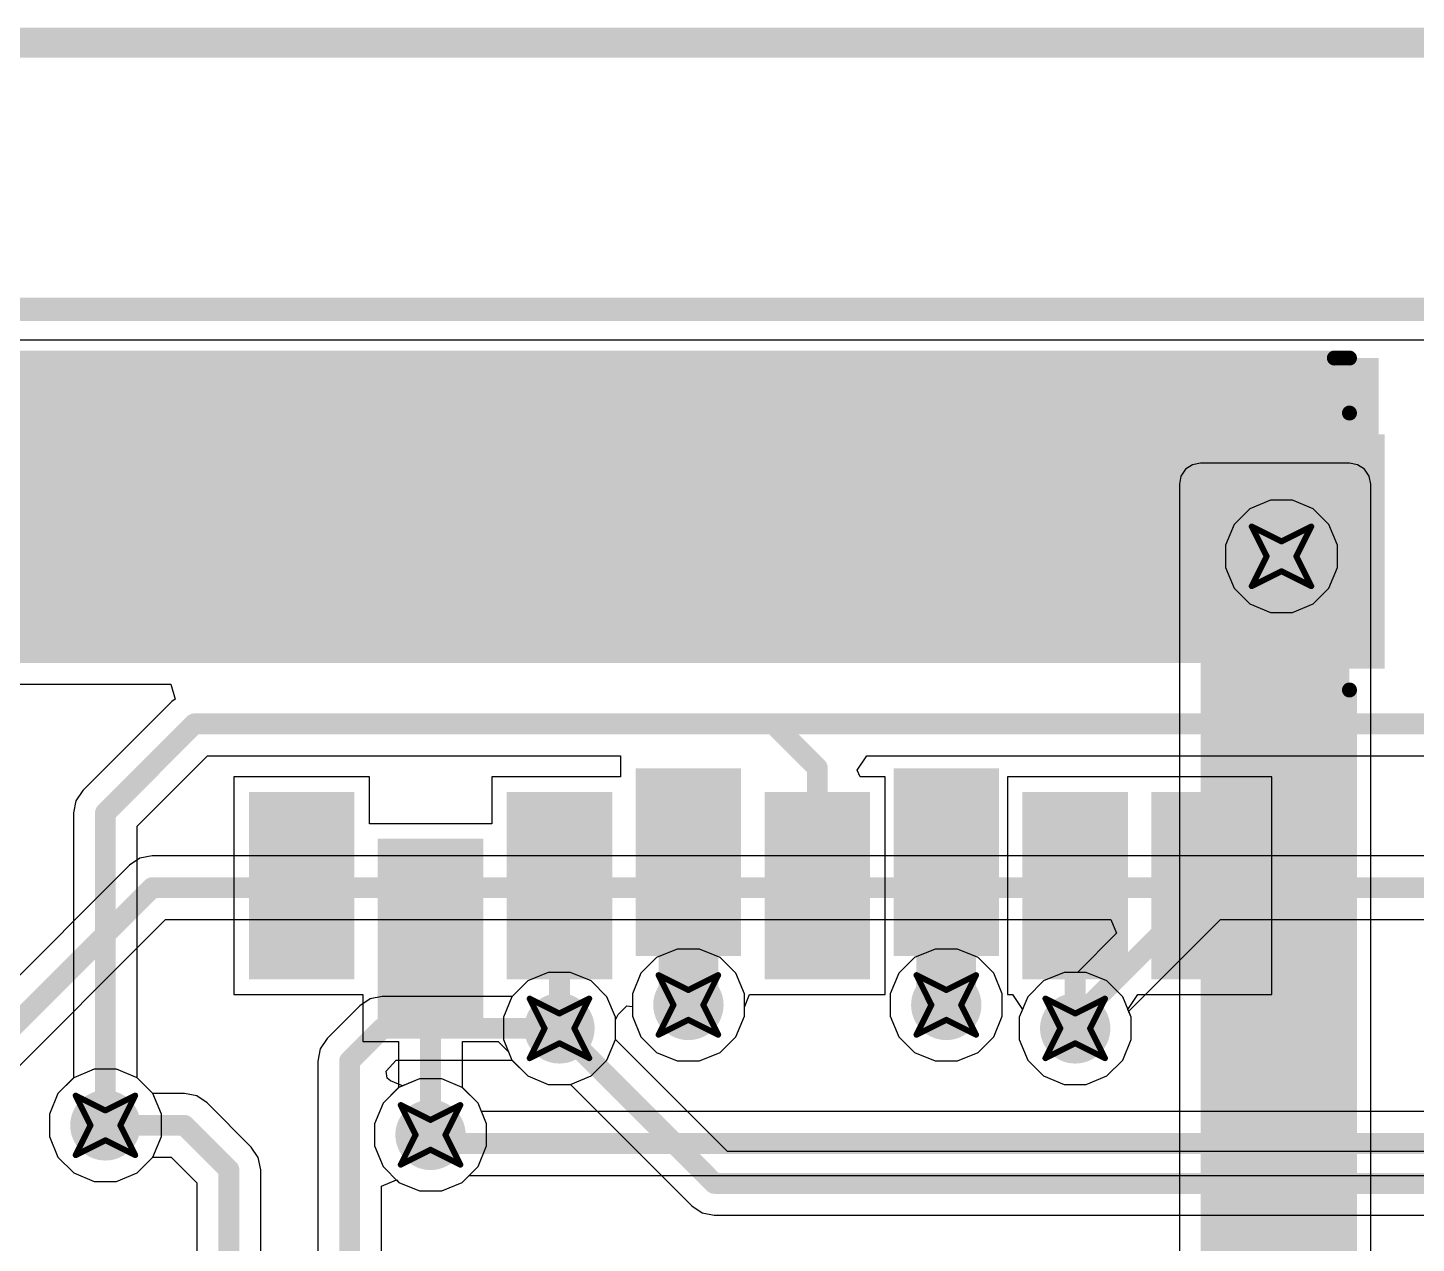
# Model space of a CAD drawing. Header units: inches. Extents: x -3 to 289, y -11 to 89.
# Drawn here: x 3.25 to 15.09, y 25.13 to 35.49 of the extents above; entities that cross this region are included whole.
import ezdxf

# ---------------------------------------------------------------- set-up
doc = ezdxf.new("R2010")
doc.units = ezdxf.units.IN
for name, color, linetype in [('Board Cutout', 216, 'Continuous'), ('Bottom Layer', 5, 'Continuous'), ('Dimension', 6, 'Continuous'), ('Drill Drawing', 1, 'Continuous'), ('Layer 1', 16, 'Continuous'), ('Layer 2', 76, 'Continuous'), ('Top Layer', 1, 'Continuous'), ('Top Overlay', 2, 'Continuous'), ('Top Paste', 8, 'Continuous'), ('Top Solder', 216, 'Continuous'), ('Via Holes', 16, 'Continuous')]:
    doc.layers.add(name, color=color, linetype=linetype)

# ---------------------------------------------------------------- blocks, each defined once
blk = doc.blocks.new('693071010811_77')
at = {"layer": 'Top Layer'}
for points in [[(0.415, -2.125), (1.215, -2.125), (1.215, -3.625), (0.415, -3.625)], [(-6.185, -2.525), (-5.385, -2.525), (-5.385, -4.025), (-6.185, -4.025)], [(-5.085, -2.525), (-4.285, -2.525), (-4.285, -4.025), (-5.085, -4.025)], [(-2.885, -2.525), (-2.085, -2.525), (-2.085, -4.025), (-2.885, -4.025)], [(-0.685, -2.525), (0.115, -2.525), (0.115, -4.025), (-0.685, -4.025)], [(1.515, -2.525), (2.315, -2.525), (2.315, -4.025), (1.515, -4.025)], [(-3.985, -2.725), (-3.185, -2.725), (-3.185, -4.225), (-3.985, -4.225)], [(-1.785, -2.725), (-0.985, -2.725), (-0.985, -4.225), (-1.785, -4.225)], [(-7.275, -5.175), (-5.875, -5.175), (-5.875, -7.075), (-7.275, -7.075)]]:
    blk.add_hatch(color=1, dxfattribs=at).paths.add_polyline_path(points)
at = {"layer": 'Top Paste'}
for points in [[(0.415, -2.125), (1.215, -2.125), (1.215, -3.625), (0.415, -3.625)], [(-6.185, -2.525), (-5.385, -2.525), (-5.385, -4.025), (-6.185, -4.025)], [(-5.085, -2.525), (-4.285, -2.525), (-4.285, -4.025), (-5.085, -4.025)], [(-2.885, -2.525), (-2.085, -2.525), (-2.085, -4.025), (-2.885, -4.025)], [(-0.685, -2.525), (0.115, -2.525), (0.115, -4.025), (-0.685, -4.025)], [(1.515, -2.525), (2.315, -2.525), (2.315, -4.025), (1.515, -4.025)], [(-3.985, -2.725), (-3.185, -2.725), (-3.185, -4.225), (-3.985, -4.225)], [(-1.785, -2.725), (-0.985, -2.725), (-0.985, -4.225), (-1.785, -4.225)], [(-7.275, -5.175), (-5.875, -5.175), (-5.875, -7.075), (-7.275, -7.075)]]:
    blk.add_hatch(color=8, dxfattribs=at).paths.add_polyline_path(points)
at = {"layer": 'Top Solder'}
for points in [[(0.365, -2.075), (1.265, -2.075), (1.265, -3.675), (0.365, -3.675)], [(-6.235, -2.475), (-5.335, -2.475), (-5.335, -4.075), (-6.235, -4.075)], [(-5.135, -2.475), (-4.235, -2.475), (-4.235, -4.075), (-5.135, -4.075)], [(-2.935, -2.475), (-2.035, -2.475), (-2.035, -4.075), (-2.935, -4.075)], [(-0.735, -2.475), (0.165, -2.475), (0.165, -4.075), (-0.735, -4.075)], [(1.465, -2.475), (2.365, -2.475), (2.365, -4.075), (1.465, -4.075)], [(-4.035, -2.675), (-3.135, -2.675), (-3.135, -4.275), (-4.035, -4.275)], [(-1.835, -2.675), (-0.935, -2.675), (-0.935, -4.275), (-1.835, -4.275)], [(-7.325, -5.125), (-5.825, -5.125), (-5.825, -7.125), (-7.325, -7.125)]]:
    blk.add_hatch(color=216, dxfattribs=at).paths.add_polyline_path(points)
at = {"layer": 'Top Overlay'}
for points in [[(-7.025, 7.175, 0.127, 0.127, 0), (-7.025, -4.944, 0.127, 0.127, 0)], [(-7.025, -7.306, 0.127, 0.127, 0), (-7.025, -7.775, 0.127, 0.127, 0)], [(-6.896, -7.775, 0.127, 0.127, 0), (-7.025, -7.775, 0.127, 0.127, 0)], [(5.644, -7.775, 0.127, 0.127, 0), (-6.896, -7.775, 0.127, 0.127, 0)]]:
    blk.add_lwpolyline(points, format="xyseb", dxfattribs=at)
for points in [[(-7.057, -4.944, 0.0635, 0.0635, 1), (-6.993, -4.944, 0.0635, 0.0635, 1)], [(-7.057, -7.306, 0.0635, 0.0635, 1), (-6.993, -7.306, 0.0635, 0.0635, 1)], [(-7.057, -7.775, 0.0635, 0.0635, 1), (-6.993, -7.775, 0.0635, 0.0635, 1)], [(-7.057, -7.775, 0.0635, 0.0635, 1), (-6.993, -7.775, 0.0635, 0.0635, 1)], [(-6.928, -7.775, 0.0635, 0.0635, 1), (-6.864, -7.775, 0.0635, 0.0635, 1)], [(-6.928, -7.775, 0.0635, 0.0635, 1), (-6.864, -7.775, 0.0635, 0.0635, 1)]]:
    blk.add_lwpolyline(points, format="xyseb", close=True, dxfattribs=at)

msp = doc.modelspace()

# ---------------------------------------------------------------- hatches: boundary and pattern name
at = {"layer": 'Bottom Layer'}
h = msp.add_hatch(color=5, dxfattribs=at)
edge = h.paths.add_edge_path()
edge.add_arc((13.942, 30.984), 0.3, 0, 360)
h = msp.add_hatch(color=5, dxfattribs=at)
edge = h.paths.add_edge_path()
edge.add_arc((8.882, 27.158), 0.3, 0, 360)
h = msp.add_hatch(color=5, dxfattribs=at)
edge = h.paths.add_edge_path()
edge.add_arc((11.082, 27.158), 0.3, 0, 360)
h = msp.add_hatch(color=5, dxfattribs=at)
edge = h.paths.add_edge_path()
edge.add_arc((7.782, 26.958), 0.3, 0, 360)
h = msp.add_hatch(color=5, dxfattribs=at)
edge = h.paths.add_edge_path()
edge.add_arc((12.182, 26.958), 0.3, 0, 360)
h = msp.add_hatch(color=5, dxfattribs=at)
edge = h.paths.add_edge_path()
edge.add_arc((3.908, 26.131), 0.3, 0, 360)
h = msp.add_hatch(color=5, dxfattribs=at)
edge = h.paths.add_edge_path()
edge.add_arc((6.682, 26.05), 0.3, 0, 360)
at = {"layer": 'Layer 1'}
h = msp.add_hatch(color=16, dxfattribs=at)
edge = h.paths.add_edge_path()
edge.add_arc((13.942, 30.984), 0.3, 0, 360)
h = msp.add_hatch(color=16, dxfattribs=at)
edge = h.paths.add_edge_path()
edge.add_arc((8.882, 27.158), 0.3, 0, 360)
h = msp.add_hatch(color=16, dxfattribs=at)
edge = h.paths.add_edge_path()
edge.add_arc((11.082, 27.158), 0.3, 0, 360)
h = msp.add_hatch(color=16, dxfattribs=at)
edge = h.paths.add_edge_path()
edge.add_arc((7.782, 26.958), 0.3, 0, 360)
h = msp.add_hatch(color=16, dxfattribs=at)
edge = h.paths.add_edge_path()
edge.add_arc((12.182, 26.958), 0.3, 0, 360)
h = msp.add_hatch(color=16, dxfattribs=at)
edge = h.paths.add_edge_path()
edge.add_arc((3.908, 26.131), 0.3, 0, 360)
h = msp.add_hatch(color=16, dxfattribs=at)
edge = h.paths.add_edge_path()
edge.add_arc((6.682, 26.05), 0.3, 0, 360)
at = {"layer": 'Layer 2'}
msp.add_hatch(color=76, dxfattribs=at).paths.add_polyline_path([(14.522, 31.598), (13.252, 31.598), (13.252, 17.474), (14.522, 17.474)])
h = msp.add_hatch(color=76, dxfattribs=at)
edge = h.paths.add_edge_path()
edge.add_arc((13.942, 30.984), 0.3, 0, 360)
h = msp.add_hatch(color=76, dxfattribs=at)
edge = h.paths.add_edge_path()
edge.add_arc((8.882, 27.158), 0.3, 0, 360)
h = msp.add_hatch(color=76, dxfattribs=at)
edge = h.paths.add_edge_path()
edge.add_arc((11.082, 27.158), 0.3, 0, 360)
h = msp.add_hatch(color=76, dxfattribs=at)
edge = h.paths.add_edge_path()
edge.add_arc((7.782, 26.958), 0.3, 0, 360)
h = msp.add_hatch(color=76, dxfattribs=at)
edge = h.paths.add_edge_path()
edge.add_arc((12.182, 26.958), 0.3, 0, 360)
h = msp.add_hatch(color=76, dxfattribs=at)
edge = h.paths.add_edge_path()
edge.add_arc((3.908, 26.131), 0.3, 0, 360)
h = msp.add_hatch(color=76, dxfattribs=at)
edge = h.paths.add_edge_path()
edge.add_arc((6.682, 26.05), 0.3, 0, 360)
at = {"layer": 'Top Layer'}
msp.add_hatch(color=1, dxfattribs=at).paths.add_polyline_path([(14.772, 32.675), (0.222, 32.675), (0.222, 30.075), (14.772, 30.075)])
h = msp.add_hatch(color=1, dxfattribs=at)
edge = h.paths.add_edge_path()
edge.add_arc((13.942, 30.984), 0.3, 0, 360)
h = msp.add_hatch(color=1, dxfattribs=at)
edge = h.paths.add_edge_path()
edge.add_arc((8.882, 27.158), 0.3, 0, 360)
h = msp.add_hatch(color=1, dxfattribs=at)
edge = h.paths.add_edge_path()
edge.add_arc((11.082, 27.158), 0.3, 0, 360)
h = msp.add_hatch(color=1, dxfattribs=at)
edge = h.paths.add_edge_path()
edge.add_arc((7.782, 26.958), 0.3, 0, 360)
h = msp.add_hatch(color=1, dxfattribs=at)
edge = h.paths.add_edge_path()
edge.add_arc((12.182, 26.958), 0.3, 0, 360)
h = msp.add_hatch(color=1, dxfattribs=at)
edge = h.paths.add_edge_path()
edge.add_arc((3.908, 26.131), 0.3, 0, 360)
h = msp.add_hatch(color=1, dxfattribs=at)
edge = h.paths.add_edge_path()
edge.add_arc((6.682, 26.05), 0.3, 0, 360)
at = {"layer": 'Via Holes'}
h = msp.add_hatch(color=7, dxfattribs=at)
edge = h.paths.add_edge_path()
edge.add_arc((13.942, 30.984), 0.15, 0, 360)
h = msp.add_hatch(color=7, dxfattribs=at)
edge = h.paths.add_edge_path()
edge.add_arc((8.882, 27.158), 0.15, 0, 360)
h = msp.add_hatch(color=7, dxfattribs=at)
edge = h.paths.add_edge_path()
edge.add_arc((11.082, 27.158), 0.15, 0, 360)
h = msp.add_hatch(color=7, dxfattribs=at)
edge = h.paths.add_edge_path()
edge.add_arc((7.782, 26.958), 0.15, 0, 360)
h = msp.add_hatch(color=7, dxfattribs=at)
edge = h.paths.add_edge_path()
edge.add_arc((12.182, 26.958), 0.15, 0, 360)
h = msp.add_hatch(color=7, dxfattribs=at)
edge = h.paths.add_edge_path()
edge.add_arc((3.908, 26.131), 0.15, 0, 360)
h = msp.add_hatch(color=7, dxfattribs=at)
edge = h.paths.add_edge_path()
edge.add_arc((6.682, 26.05), 0.15, 0, 360)

# ---------------------------------------------------------------- linework, layer by layer
at = {"layer": 'Board Cutout'}
msp.add_lwpolyline([(-0.003, 33.09, 0.2, 0.2, 0), (59.997, 33.09, 0.2, 0.2, 0)], format="xyseb", dxfattribs=at)
at = {"layer": 'Bottom Layer'}
for p, q in [((0.346, 32.831), (58.333, 32.831)), ((13.847, 31.462), (13.671, 31.389)), ((14.037, 31.462), (13.847, 31.462)), ((14.213, 31.389), (14.037, 31.462)), ((13.671, 31.389), (13.537, 31.254)), ((14.347, 31.254), (14.213, 31.389)), ((13.537, 31.254), (13.464, 31.079)), ((14.42, 31.079), (14.347, 31.254)), ((13.464, 31.079), (13.464, 30.889)), ((14.42, 30.889), (14.42, 31.079)), ((13.464, 30.889), (13.537, 30.713)), ((14.347, 30.713), (14.42, 30.889)), ((13.537, 30.713), (13.671, 30.579)), ((14.213, 30.579), (14.347, 30.713)), ((13.671, 30.579), (13.847, 30.506)), ((14.037, 30.506), (14.213, 30.579)), ((13.847, 30.506), (14.037, 30.506)), ((10.987, 27.635), (10.811, 27.563)), ((11.177, 27.635), (10.987, 27.635)), ((11.353, 27.563), (11.177, 27.635)), ((10.811, 27.563), (10.677, 27.428)), ((11.487, 27.428), (11.353, 27.563)), ((7.687, 27.435), (7.511, 27.363)), ((7.877, 27.435), (7.687, 27.435)), ((8.053, 27.363), (7.877, 27.435)), ((10.677, 27.428), (10.604, 27.253)), ((11.56, 27.253), (11.487, 27.428)), ((12.087, 27.435), (11.911, 27.363)), ((12.277, 27.435), (12.087, 27.435)), ((12.453, 27.363), (12.277, 27.435)), ((7.511, 27.363), (7.377, 27.228)), ((8.187, 27.228), (8.053, 27.363)), ((10.604, 27.253), (10.604, 27.063)), ((11.56, 27.063), (11.56, 27.253)), ((11.911, 27.363), (11.777, 27.228)), ((12.587, 27.228), (12.453, 27.363)), ((7.377, 27.228), (7.304, 27.053)), ((8.26, 27.053), (8.187, 27.228)), ((11.777, 27.228), (11.704, 27.053)), ((12.66, 27.053), (12.587, 27.228)), ((7.304, 27.053), (7.304, 26.863)), ((8.26, 26.863), (8.26, 27.053)), ((10.604, 27.063), (10.677, 26.887)), ((11.487, 26.887), (11.56, 27.063)), ((11.704, 27.053), (11.704, 26.863)), ((12.66, 26.863), (12.66, 27.053)), ((7.304, 26.863), (7.377, 26.687)), ((8.187, 26.687), (8.26, 26.863)), ((10.677, 26.887), (10.811, 26.753)), ((11.353, 26.753), (11.487, 26.887)), ((11.704, 26.863), (11.777, 26.687)), ((12.587, 26.687), (12.66, 26.863)), ((7.377, 26.687), (7.511, 26.553)), ((8.053, 26.553), (8.187, 26.687)), ((10.811, 26.753), (10.987, 26.68)), ((10.987, 26.68), (11.177, 26.68)), ((11.177, 26.68), (11.353, 26.753)), ((11.777, 26.687), (11.911, 26.553)), ((12.453, 26.553), (12.587, 26.687)), ((3.638, 26.536), (3.503, 26.402)), ((3.813, 26.609), (3.638, 26.536)), ((4.003, 26.609), (3.813, 26.609)), ((4.179, 26.536), (4.003, 26.609)), ((4.313, 26.402), (4.179, 26.536)), ((7.511, 26.553), (7.687, 26.48)), ((7.877, 26.48), (8.053, 26.553)), ((11.911, 26.553), (12.087, 26.48)), ((12.277, 26.48), (12.453, 26.553)), ((6.411, 26.455), (6.277, 26.32)), ((6.587, 26.527), (6.411, 26.455)), ((6.777, 26.527), (6.587, 26.527)), ((6.953, 26.455), (6.777, 26.527)), ((7.087, 26.32), (6.953, 26.455)), ((7.687, 26.48), (7.877, 26.48)), ((12.087, 26.48), (12.277, 26.48)), ((3.503, 26.402), (3.43, 26.226)), ((4.386, 26.226), (4.313, 26.402)), ((6.277, 26.32), (6.204, 26.145)), ((7.117, 26.248), (7.087, 26.32)), ((3.43, 26.226), (3.43, 26.036)), ((4.386, 26.036), (4.386, 26.226)), ((19.748, 26.248), (7.117, 26.248)), ((6.204, 26.145), (6.204, 25.955)), ((3.43, 26.036), (3.503, 25.86)), ((4.313, 25.86), (4.386, 26.036)), ((6.204, 25.955), (6.277, 25.779)), ((3.503, 25.86), (3.638, 25.726)), ((4.179, 25.726), (4.313, 25.86)), ((3.638, 25.726), (3.813, 25.653)), ((4.003, 25.653), (4.179, 25.726)), ((6.277, 25.779), (6.411, 25.645)), ((3.813, 25.653), (4.003, 25.653)), ((6.411, 25.645), (6.587, 25.572)), ((6.777, 25.572), (6.953, 25.645)), ((6.953, 25.645), (7.012, 25.704)), ((7.012, 25.704), (19.86, 25.704)), ((6.587, 25.572), (6.777, 25.572))]:
    msp.add_line(p, q, dxfattribs=at)
for points in [[(6.682, 26.05, 0.178, 0.178, 0), (6.755, 25.976, 0.178, 0.178, 0)], [(6.755, 25.976, 0.178, 0.178, 0), (19.86, 25.976, 0.178, 0.178, 0)]]:
    msp.add_lwpolyline(points, format="xyseb", dxfattribs=at)
for points in [[(6.638, 26.05, 0.0889, 0.0889, 1), (6.726, 26.05, 0.0889, 0.0889, 1)], [(6.711, 25.976, 0.0889, 0.0889, 1), (6.8, 25.976, 0.0889, 0.0889, 1)], [(6.711, 25.976, 0.0889, 0.0889, 1), (6.8, 25.976, 0.0889, 0.0889, 1)]]:
    msp.add_lwpolyline(points, format="xyseb", close=True, dxfattribs=at)
at = {"layer": 'Dimension'}
msp.add_lwpolyline([(-0.003, 35.365, 0.254, 0.254, 0), (24.487, 35.365, 0.254, 0.254, 0)], format="xyseb", dxfattribs=at)
at = {"layer": 'Drill Drawing'}
for points in [[(13.688, 31.238, 0.0508, 0.0508, 0), (13.942, 31.111, 0.0508, 0.0508, 0)], [(13.688, 31.238, 0.0508, 0.0508, 0), (13.815, 30.984, 0.0508, 0.0508, 0)], [(13.942, 31.111, 0.0508, 0.0508, 0), (14.196, 31.238, 0.0508, 0.0508, 0)], [(14.069, 30.984, 0.0508, 0.0508, 0), (14.196, 31.238, 0.0508, 0.0508, 0)], [(13.688, 30.73, 0.0508, 0.0508, 0), (13.815, 30.984, 0.0508, 0.0508, 0)], [(14.069, 30.984, 0.0508, 0.0508, 0), (14.196, 30.73, 0.0508, 0.0508, 0)], [(13.688, 30.73, 0.0508, 0.0508, 0), (13.942, 30.857, 0.0508, 0.0508, 0)], [(13.942, 30.857, 0.0508, 0.0508, 0), (14.196, 30.73, 0.0508, 0.0508, 0)], [(8.628, 27.412, 0.0508, 0.0508, 0), (8.882, 27.285, 0.0508, 0.0508, 0)], [(8.628, 27.412, 0.0508, 0.0508, 0), (8.755, 27.158, 0.0508, 0.0508, 0)], [(8.882, 27.285, 0.0508, 0.0508, 0), (9.136, 27.412, 0.0508, 0.0508, 0)], [(9.009, 27.158, 0.0508, 0.0508, 0), (9.136, 27.412, 0.0508, 0.0508, 0)], [(10.828, 27.412, 0.0508, 0.0508, 0), (11.082, 27.285, 0.0508, 0.0508, 0)], [(10.828, 27.412, 0.0508, 0.0508, 0), (10.955, 27.158, 0.0508, 0.0508, 0)], [(11.082, 27.285, 0.0508, 0.0508, 0), (11.336, 27.412, 0.0508, 0.0508, 0)], [(11.209, 27.158, 0.0508, 0.0508, 0), (11.336, 27.412, 0.0508, 0.0508, 0)], [(7.528, 27.212, 0.0508, 0.0508, 0), (7.782, 27.085, 0.0508, 0.0508, 0)], [(7.528, 27.212, 0.0508, 0.0508, 0), (7.655, 26.958, 0.0508, 0.0508, 0)], [(7.782, 27.085, 0.0508, 0.0508, 0), (8.036, 27.212, 0.0508, 0.0508, 0)], [(7.909, 26.958, 0.0508, 0.0508, 0), (8.036, 27.212, 0.0508, 0.0508, 0)], [(8.628, 26.904, 0.0508, 0.0508, 0), (8.755, 27.158, 0.0508, 0.0508, 0)], [(9.009, 27.158, 0.0508, 0.0508, 0), (9.136, 26.904, 0.0508, 0.0508, 0)], [(10.828, 26.904, 0.0508, 0.0508, 0), (10.955, 27.158, 0.0508, 0.0508, 0)], [(11.209, 27.158, 0.0508, 0.0508, 0), (11.336, 26.904, 0.0508, 0.0508, 0)], [(11.928, 27.212, 0.0508, 0.0508, 0), (12.182, 27.085, 0.0508, 0.0508, 0)], [(11.928, 27.212, 0.0508, 0.0508, 0), (12.055, 26.958, 0.0508, 0.0508, 0)], [(12.182, 27.085, 0.0508, 0.0508, 0), (12.436, 27.212, 0.0508, 0.0508, 0)], [(12.309, 26.958, 0.0508, 0.0508, 0), (12.436, 27.212, 0.0508, 0.0508, 0)], [(8.628, 26.904, 0.0508, 0.0508, 0), (8.882, 27.031, 0.0508, 0.0508, 0)], [(8.882, 27.031, 0.0508, 0.0508, 0), (9.136, 26.904, 0.0508, 0.0508, 0)], [(10.828, 26.904, 0.0508, 0.0508, 0), (11.082, 27.031, 0.0508, 0.0508, 0)], [(11.082, 27.031, 0.0508, 0.0508, 0), (11.336, 26.904, 0.0508, 0.0508, 0)], [(7.528, 26.704, 0.0508, 0.0508, 0), (7.655, 26.958, 0.0508, 0.0508, 0)], [(7.909, 26.958, 0.0508, 0.0508, 0), (8.036, 26.704, 0.0508, 0.0508, 0)], [(11.928, 26.704, 0.0508, 0.0508, 0), (12.055, 26.958, 0.0508, 0.0508, 0)], [(12.309, 26.958, 0.0508, 0.0508, 0), (12.436, 26.704, 0.0508, 0.0508, 0)], [(7.528, 26.704, 0.0508, 0.0508, 0), (7.782, 26.831, 0.0508, 0.0508, 0)], [(7.782, 26.831, 0.0508, 0.0508, 0), (8.036, 26.704, 0.0508, 0.0508, 0)], [(11.928, 26.704, 0.0508, 0.0508, 0), (12.182, 26.831, 0.0508, 0.0508, 0)], [(12.182, 26.831, 0.0508, 0.0508, 0), (12.436, 26.704, 0.0508, 0.0508, 0)], [(3.654, 26.385, 0.0508, 0.0508, 0), (3.908, 26.258, 0.0508, 0.0508, 0)], [(3.654, 26.385, 0.0508, 0.0508, 0), (3.781, 26.131, 0.0508, 0.0508, 0)], [(3.908, 26.258, 0.0508, 0.0508, 0), (4.162, 26.385, 0.0508, 0.0508, 0)], [(4.035, 26.131, 0.0508, 0.0508, 0), (4.162, 26.385, 0.0508, 0.0508, 0)], [(6.428, 26.304, 0.0508, 0.0508, 0), (6.682, 26.177, 0.0508, 0.0508, 0)], [(6.428, 26.304, 0.0508, 0.0508, 0), (6.555, 26.05, 0.0508, 0.0508, 0)], [(6.682, 26.177, 0.0508, 0.0508, 0), (6.936, 26.304, 0.0508, 0.0508, 0)], [(6.809, 26.05, 0.0508, 0.0508, 0), (6.936, 26.304, 0.0508, 0.0508, 0)], [(3.654, 25.877, 0.0508, 0.0508, 0), (3.781, 26.131, 0.0508, 0.0508, 0)], [(4.035, 26.131, 0.0508, 0.0508, 0), (4.162, 25.877, 0.0508, 0.0508, 0)], [(6.428, 25.796, 0.0508, 0.0508, 0), (6.555, 26.05, 0.0508, 0.0508, 0)], [(6.809, 26.05, 0.0508, 0.0508, 0), (6.936, 25.796, 0.0508, 0.0508, 0)], [(3.654, 25.877, 0.0508, 0.0508, 0), (3.908, 26.004, 0.0508, 0.0508, 0)], [(3.908, 26.004, 0.0508, 0.0508, 0), (4.162, 25.877, 0.0508, 0.0508, 0)], [(6.428, 25.796, 0.0508, 0.0508, 0), (6.682, 25.923, 0.0508, 0.0508, 0)], [(6.682, 25.923, 0.0508, 0.0508, 0), (6.936, 25.796, 0.0508, 0.0508, 0)]]:
    msp.add_lwpolyline(points, format="xyseb", dxfattribs=at)
for points in [[(13.675, 31.238, 0.0254, 0.0254, 1), (13.701, 31.238, 0.0254, 0.0254, 1)], [(13.675, 31.238, 0.0254, 0.0254, 1), (13.701, 31.238, 0.0254, 0.0254, 1)], [(14.183, 31.238, 0.0254, 0.0254, 1), (14.209, 31.238, 0.0254, 0.0254, 1)], [(14.183, 31.238, 0.0254, 0.0254, 1), (14.209, 31.238, 0.0254, 0.0254, 1)], [(13.929, 31.111, 0.0254, 0.0254, 1), (13.955, 31.111, 0.0254, 0.0254, 1)], [(13.929, 31.111, 0.0254, 0.0254, 1), (13.955, 31.111, 0.0254, 0.0254, 1)], [(13.802, 30.984, 0.0254, 0.0254, 1), (13.828, 30.984, 0.0254, 0.0254, 1)], [(13.802, 30.984, 0.0254, 0.0254, 1), (13.828, 30.984, 0.0254, 0.0254, 1)], [(14.056, 30.984, 0.0254, 0.0254, 1), (14.082, 30.984, 0.0254, 0.0254, 1)], [(14.056, 30.984, 0.0254, 0.0254, 1), (14.082, 30.984, 0.0254, 0.0254, 1)], [(13.929, 30.857, 0.0254, 0.0254, 1), (13.955, 30.857, 0.0254, 0.0254, 1)], [(13.929, 30.857, 0.0254, 0.0254, 1), (13.955, 30.857, 0.0254, 0.0254, 1)], [(13.675, 30.73, 0.0254, 0.0254, 1), (13.701, 30.73, 0.0254, 0.0254, 1)], [(13.675, 30.73, 0.0254, 0.0254, 1), (13.701, 30.73, 0.0254, 0.0254, 1)], [(14.183, 30.73, 0.0254, 0.0254, 1), (14.209, 30.73, 0.0254, 0.0254, 1)], [(14.183, 30.73, 0.0254, 0.0254, 1), (14.209, 30.73, 0.0254, 0.0254, 1)], [(8.615, 27.412, 0.0254, 0.0254, 1), (8.641, 27.412, 0.0254, 0.0254, 1)], [(8.615, 27.412, 0.0254, 0.0254, 1), (8.641, 27.412, 0.0254, 0.0254, 1)], [(9.123, 27.412, 0.0254, 0.0254, 1), (9.149, 27.412, 0.0254, 0.0254, 1)], [(9.123, 27.412, 0.0254, 0.0254, 1), (9.149, 27.412, 0.0254, 0.0254, 1)], [(10.815, 27.412, 0.0254, 0.0254, 1), (10.841, 27.412, 0.0254, 0.0254, 1)], [(10.815, 27.412, 0.0254, 0.0254, 1), (10.841, 27.412, 0.0254, 0.0254, 1)], [(11.323, 27.412, 0.0254, 0.0254, 1), (11.349, 27.412, 0.0254, 0.0254, 1)], [(11.323, 27.412, 0.0254, 0.0254, 1), (11.349, 27.412, 0.0254, 0.0254, 1)], [(8.869, 27.285, 0.0254, 0.0254, 1), (8.895, 27.285, 0.0254, 0.0254, 1)], [(8.869, 27.285, 0.0254, 0.0254, 1), (8.895, 27.285, 0.0254, 0.0254, 1)], [(11.069, 27.285, 0.0254, 0.0254, 1), (11.095, 27.285, 0.0254, 0.0254, 1)], [(11.069, 27.285, 0.0254, 0.0254, 1), (11.095, 27.285, 0.0254, 0.0254, 1)], [(7.515, 27.212, 0.0254, 0.0254, 1), (7.541, 27.212, 0.0254, 0.0254, 1)], [(7.515, 27.212, 0.0254, 0.0254, 1), (7.541, 27.212, 0.0254, 0.0254, 1)], [(8.023, 27.212, 0.0254, 0.0254, 1), (8.049, 27.212, 0.0254, 0.0254, 1)], [(8.023, 27.212, 0.0254, 0.0254, 1), (8.049, 27.212, 0.0254, 0.0254, 1)], [(8.742, 27.158, 0.0254, 0.0254, 1), (8.768, 27.158, 0.0254, 0.0254, 1)], [(8.742, 27.158, 0.0254, 0.0254, 1), (8.768, 27.158, 0.0254, 0.0254, 1)], [(8.996, 27.158, 0.0254, 0.0254, 1), (9.022, 27.158, 0.0254, 0.0254, 1)], [(8.996, 27.158, 0.0254, 0.0254, 1), (9.022, 27.158, 0.0254, 0.0254, 1)], [(10.942, 27.158, 0.0254, 0.0254, 1), (10.968, 27.158, 0.0254, 0.0254, 1)], [(10.942, 27.158, 0.0254, 0.0254, 1), (10.968, 27.158, 0.0254, 0.0254, 1)], [(11.196, 27.158, 0.0254, 0.0254, 1), (11.222, 27.158, 0.0254, 0.0254, 1)], [(11.196, 27.158, 0.0254, 0.0254, 1), (11.222, 27.158, 0.0254, 0.0254, 1)], [(11.915, 27.212, 0.0254, 0.0254, 1), (11.941, 27.212, 0.0254, 0.0254, 1)], [(11.915, 27.212, 0.0254, 0.0254, 1), (11.941, 27.212, 0.0254, 0.0254, 1)], [(12.423, 27.212, 0.0254, 0.0254, 1), (12.449, 27.212, 0.0254, 0.0254, 1)], [(12.423, 27.212, 0.0254, 0.0254, 1), (12.449, 27.212, 0.0254, 0.0254, 1)], [(7.769, 27.085, 0.0254, 0.0254, 1), (7.795, 27.085, 0.0254, 0.0254, 1)], [(7.769, 27.085, 0.0254, 0.0254, 1), (7.795, 27.085, 0.0254, 0.0254, 1)], [(8.869, 27.031, 0.0254, 0.0254, 1), (8.895, 27.031, 0.0254, 0.0254, 1)], [(8.869, 27.031, 0.0254, 0.0254, 1), (8.895, 27.031, 0.0254, 0.0254, 1)], [(11.069, 27.031, 0.0254, 0.0254, 1), (11.095, 27.031, 0.0254, 0.0254, 1)], [(11.069, 27.031, 0.0254, 0.0254, 1), (11.095, 27.031, 0.0254, 0.0254, 1)], [(12.169, 27.085, 0.0254, 0.0254, 1), (12.195, 27.085, 0.0254, 0.0254, 1)], [(12.169, 27.085, 0.0254, 0.0254, 1), (12.195, 27.085, 0.0254, 0.0254, 1)], [(7.642, 26.958, 0.0254, 0.0254, 1), (7.668, 26.958, 0.0254, 0.0254, 1)], [(7.642, 26.958, 0.0254, 0.0254, 1), (7.668, 26.958, 0.0254, 0.0254, 1)], [(7.896, 26.958, 0.0254, 0.0254, 1), (7.922, 26.958, 0.0254, 0.0254, 1)], [(7.896, 26.958, 0.0254, 0.0254, 1), (7.922, 26.958, 0.0254, 0.0254, 1)], [(8.615, 26.904, 0.0254, 0.0254, 1), (8.641, 26.904, 0.0254, 0.0254, 1)], [(8.615, 26.904, 0.0254, 0.0254, 1), (8.641, 26.904, 0.0254, 0.0254, 1)], [(9.123, 26.904, 0.0254, 0.0254, 1), (9.149, 26.904, 0.0254, 0.0254, 1)], [(9.123, 26.904, 0.0254, 0.0254, 1), (9.149, 26.904, 0.0254, 0.0254, 1)], [(10.815, 26.904, 0.0254, 0.0254, 1), (10.841, 26.904, 0.0254, 0.0254, 1)], [(10.815, 26.904, 0.0254, 0.0254, 1), (10.841, 26.904, 0.0254, 0.0254, 1)], [(11.323, 26.904, 0.0254, 0.0254, 1), (11.349, 26.904, 0.0254, 0.0254, 1)], [(11.323, 26.904, 0.0254, 0.0254, 1), (11.349, 26.904, 0.0254, 0.0254, 1)], [(12.042, 26.958, 0.0254, 0.0254, 1), (12.068, 26.958, 0.0254, 0.0254, 1)], [(12.042, 26.958, 0.0254, 0.0254, 1), (12.068, 26.958, 0.0254, 0.0254, 1)], [(12.296, 26.958, 0.0254, 0.0254, 1), (12.322, 26.958, 0.0254, 0.0254, 1)], [(12.296, 26.958, 0.0254, 0.0254, 1), (12.322, 26.958, 0.0254, 0.0254, 1)], [(7.769, 26.831, 0.0254, 0.0254, 1), (7.795, 26.831, 0.0254, 0.0254, 1)], [(7.769, 26.831, 0.0254, 0.0254, 1), (7.795, 26.831, 0.0254, 0.0254, 1)], [(12.169, 26.831, 0.0254, 0.0254, 1), (12.195, 26.831, 0.0254, 0.0254, 1)], [(12.169, 26.831, 0.0254, 0.0254, 1), (12.195, 26.831, 0.0254, 0.0254, 1)], [(7.515, 26.704, 0.0254, 0.0254, 1), (7.541, 26.704, 0.0254, 0.0254, 1)], [(7.515, 26.704, 0.0254, 0.0254, 1), (7.541, 26.704, 0.0254, 0.0254, 1)], [(8.023, 26.704, 0.0254, 0.0254, 1), (8.049, 26.704, 0.0254, 0.0254, 1)], [(8.023, 26.704, 0.0254, 0.0254, 1), (8.049, 26.704, 0.0254, 0.0254, 1)], [(11.915, 26.704, 0.0254, 0.0254, 1), (11.941, 26.704, 0.0254, 0.0254, 1)], [(11.915, 26.704, 0.0254, 0.0254, 1), (11.941, 26.704, 0.0254, 0.0254, 1)], [(12.423, 26.704, 0.0254, 0.0254, 1), (12.449, 26.704, 0.0254, 0.0254, 1)], [(12.423, 26.704, 0.0254, 0.0254, 1), (12.449, 26.704, 0.0254, 0.0254, 1)], [(3.642, 26.385, 0.0254, 0.0254, 1), (3.667, 26.385, 0.0254, 0.0254, 1)], [(3.642, 26.385, 0.0254, 0.0254, 1), (3.667, 26.385, 0.0254, 0.0254, 1)], [(4.15, 26.385, 0.0254, 0.0254, 1), (4.175, 26.385, 0.0254, 0.0254, 1)], [(4.15, 26.385, 0.0254, 0.0254, 1), (4.175, 26.385, 0.0254, 0.0254, 1)], [(6.415, 26.304, 0.0254, 0.0254, 1), (6.441, 26.304, 0.0254, 0.0254, 1)], [(6.415, 26.304, 0.0254, 0.0254, 1), (6.441, 26.304, 0.0254, 0.0254, 1)], [(6.923, 26.304, 0.0254, 0.0254, 1), (6.949, 26.304, 0.0254, 0.0254, 1)], [(6.923, 26.304, 0.0254, 0.0254, 1), (6.949, 26.304, 0.0254, 0.0254, 1)], [(3.896, 26.258, 0.0254, 0.0254, 1), (3.921, 26.258, 0.0254, 0.0254, 1)], [(3.896, 26.258, 0.0254, 0.0254, 1), (3.921, 26.258, 0.0254, 0.0254, 1)], [(6.669, 26.177, 0.0254, 0.0254, 1), (6.695, 26.177, 0.0254, 0.0254, 1)], [(6.669, 26.177, 0.0254, 0.0254, 1), (6.695, 26.177, 0.0254, 0.0254, 1)], [(3.769, 26.131, 0.0254, 0.0254, 1), (3.794, 26.131, 0.0254, 0.0254, 1)], [(3.769, 26.131, 0.0254, 0.0254, 1), (3.794, 26.131, 0.0254, 0.0254, 1)], [(4.023, 26.131, 0.0254, 0.0254, 1), (4.048, 26.131, 0.0254, 0.0254, 1)], [(4.023, 26.131, 0.0254, 0.0254, 1), (4.048, 26.131, 0.0254, 0.0254, 1)], [(6.542, 26.05, 0.0254, 0.0254, 1), (6.568, 26.05, 0.0254, 0.0254, 1)], [(6.542, 26.05, 0.0254, 0.0254, 1), (6.568, 26.05, 0.0254, 0.0254, 1)], [(6.796, 26.05, 0.0254, 0.0254, 1), (6.822, 26.05, 0.0254, 0.0254, 1)], [(6.796, 26.05, 0.0254, 0.0254, 1), (6.822, 26.05, 0.0254, 0.0254, 1)], [(3.896, 26.004, 0.0254, 0.0254, 1), (3.921, 26.004, 0.0254, 0.0254, 1)], [(3.896, 26.004, 0.0254, 0.0254, 1), (3.921, 26.004, 0.0254, 0.0254, 1)], [(6.669, 25.923, 0.0254, 0.0254, 1), (6.695, 25.923, 0.0254, 0.0254, 1)], [(6.669, 25.923, 0.0254, 0.0254, 1), (6.695, 25.923, 0.0254, 0.0254, 1)], [(3.642, 25.877, 0.0254, 0.0254, 1), (3.667, 25.877, 0.0254, 0.0254, 1)], [(3.642, 25.877, 0.0254, 0.0254, 1), (3.667, 25.877, 0.0254, 0.0254, 1)], [(4.15, 25.877, 0.0254, 0.0254, 1), (4.175, 25.877, 0.0254, 0.0254, 1)], [(4.15, 25.877, 0.0254, 0.0254, 1), (4.175, 25.877, 0.0254, 0.0254, 1)], [(6.415, 25.796, 0.0254, 0.0254, 1), (6.441, 25.796, 0.0254, 0.0254, 1)], [(6.415, 25.796, 0.0254, 0.0254, 1), (6.441, 25.796, 0.0254, 0.0254, 1)], [(6.923, 25.796, 0.0254, 0.0254, 1), (6.949, 25.796, 0.0254, 0.0254, 1)], [(6.923, 25.796, 0.0254, 0.0254, 1), (6.949, 25.796, 0.0254, 0.0254, 1)]]:
    msp.add_lwpolyline(points, format="xyseb", close=True, dxfattribs=at)
at = {"layer": 'Layer 1'}
for p, q in [((0.346, 32.831), (59.997, 32.831)), ((13.847, 31.462), (13.671, 31.389)), ((14.037, 31.462), (13.847, 31.462)), ((14.213, 31.389), (14.037, 31.462)), ((13.671, 31.389), (13.537, 31.254)), ((14.347, 31.254), (14.213, 31.389)), ((13.537, 31.254), (13.464, 31.079)), ((14.42, 31.079), (14.347, 31.254)), ((13.464, 31.079), (13.464, 30.889)), ((14.42, 30.889), (14.42, 31.079)), ((13.464, 30.889), (13.537, 30.713)), ((14.347, 30.713), (14.42, 30.889)), ((13.537, 30.713), (13.671, 30.579)), ((14.213, 30.579), (14.347, 30.713)), ((13.671, 30.579), (13.847, 30.506)), ((14.037, 30.506), (14.213, 30.579)), ((13.847, 30.506), (14.037, 30.506)), ((4.115, 28.35), (1.704, 25.939)), ((4.203, 28.409), (4.115, 28.35)), ((4.115, 28.35), (4.115, 28.35)), ((4.307, 28.43), (4.203, 28.409)), ((4.307, 28.43), (4.307, 28.43)), ((26.222, 28.43), (4.307, 28.43)), ((2.168, 25.634), (4.42, 27.886)), ((4.42, 27.886), (12.486, 27.886)), ((12.486, 27.886), (12.534, 27.769)), ((12.639, 27.104), (13.421, 27.886)), ((13.421, 27.886), (26.109, 27.886)), ((12.534, 27.769), (12.201, 27.435)), ((8.787, 27.635), (8.611, 27.563)), ((8.977, 27.635), (8.787, 27.635)), ((9.153, 27.563), (8.977, 27.635)), ((8.611, 27.563), (8.477, 27.428)), ((9.287, 27.428), (9.153, 27.563)), ((7.687, 27.435), (7.511, 27.363)), ((7.877, 27.435), (7.687, 27.435)), ((8.053, 27.363), (7.877, 27.435)), ((8.477, 27.428), (8.404, 27.253)), ((9.36, 27.253), (9.287, 27.428)), ((12.087, 27.435), (11.911, 27.363)), ((12.201, 27.435), (12.087, 27.435)), ((7.511, 27.363), (7.378, 27.23)), ((8.187, 27.228), (8.053, 27.363)), ((8.404, 27.253), (8.404, 27.063)), ((9.36, 27.063), (9.36, 27.253)), ((11.911, 27.363), (11.777, 27.228)), ((6.078, 27.15), (5.799, 26.871)), ((6.166, 27.209), (6.078, 27.15)), ((6.27, 27.23), (6.166, 27.209)), ((7.378, 27.23), (6.27, 27.23)), ((8.26, 27.053), (8.187, 27.228)), ((11.777, 27.228), (11.704, 27.053)), ((8.26, 26.863), (8.26, 27.053)), ((8.404, 27.063), (8.477, 26.887)), ((9.287, 26.887), (9.36, 27.063)), ((11.704, 27.053), (11.704, 26.863)), ((12.66, 27.053), (12.639, 27.104)), ((12.66, 26.863), (12.66, 27.053)), ((5.741, 26.783), (5.72, 26.679)), ((5.799, 26.871), (5.741, 26.783)), ((8.187, 26.687), (8.26, 26.863)), ((8.477, 26.887), (8.611, 26.753)), ((9.153, 26.753), (9.287, 26.887)), ((11.704, 26.863), (11.777, 26.687)), ((12.587, 26.687), (12.66, 26.863)), ((5.72, 26.679), (5.72, 7.323)), ((6.303, 26.592), (6.389, 26.686)), ((6.389, 26.686), (7.378, 26.686)), ((7.378, 26.686), (7.511, 26.553)), ((8.053, 26.553), (8.187, 26.687)), ((8.611, 26.753), (8.787, 26.68)), ((8.787, 26.68), (8.977, 26.68)), ((8.977, 26.68), (9.153, 26.753)), ((11.777, 26.687), (11.911, 26.553)), ((12.453, 26.553), (12.587, 26.687)), ((3.638, 26.536), (3.503, 26.402)), ((3.813, 26.609), (3.638, 26.536)), ((4.003, 26.609), (3.813, 26.609)), ((4.179, 26.536), (4.003, 26.609)), ((4.312, 26.403), (4.179, 26.536)), ((6.311, 26.534), (6.303, 26.592)), ((7.511, 26.553), (7.687, 26.48)), ((7.877, 26.48), (8.053, 26.553)), ((11.911, 26.553), (12.087, 26.48)), ((12.277, 26.48), (12.453, 26.553)), ((6.341, 26.51), (6.311, 26.534)), ((6.443, 26.468), (6.341, 26.51)), ((6.587, 26.527), (6.443, 26.468)), ((6.777, 26.527), (6.587, 26.527)), ((6.953, 26.455), (6.777, 26.527)), ((7.087, 26.32), (6.953, 26.455)), ((7.687, 26.48), (7.877, 26.48)), ((12.087, 26.48), (12.277, 26.48)), ((3.503, 26.402), (3.43, 26.226)), ((4.583, 26.403), (4.312, 26.403)), ((4.687, 26.382), (4.583, 26.403)), ((4.775, 26.323), (4.687, 26.382)), ((5.153, 25.945), (4.775, 26.323)), ((7.16, 26.145), (7.087, 26.32)), ((3.43, 26.226), (3.43, 26.036)), ((7.16, 25.955), (7.16, 26.145)), ((3.43, 26.036), (3.503, 25.86)), ((5.212, 25.857), (5.153, 25.945)), ((7.087, 25.779), (7.16, 25.955)), ((3.503, 25.86), (3.638, 25.726)), ((4.179, 25.726), (4.312, 25.859)), ((4.312, 25.859), (4.47, 25.859)), ((4.47, 25.859), (4.689, 25.64)), ((5.233, 25.753), (5.212, 25.857)), ((3.638, 25.726), (3.813, 25.653)), ((4.003, 25.653), (4.179, 25.726)), ((5.233, 12.363), (5.233, 25.753)), ((6.953, 25.645), (7.087, 25.779)), ((3.813, 25.653), (4.003, 25.653)), ((4.689, 25.64), (4.689, 16.738)), ((6.264, 25.613), (6.391, 25.665)), ((6.264, 15.525), (6.264, 25.613)), ((6.391, 25.665), (6.411, 25.645)), ((6.411, 25.645), (6.587, 25.572)), ((6.777, 25.572), (6.953, 25.645)), ((6.587, 25.572), (6.777, 25.572))]:
    msp.add_line(p, q, dxfattribs=at)
for points in [[(1.896, 25.747, 0.178, 0.178, 0), (4.307, 28.158, 0.178, 0.178, 0)], [(4.307, 28.158, 0.178, 0.178, 0), (13.308, 28.158, 0.178, 0.178, 0)], [(12.182, 27.032, 0.178, 0.178, 0), (13.308, 28.158, 0.178, 0.178, 0)], [(13.308, 28.158, 0.178, 0.178, 0), (26.222, 28.158, 0.178, 0.178, 0)], [(5.992, 26.679, 0.178, 0.178, 0), (6.27, 26.958, 0.178, 0.178, 0)], [(6.27, 26.958, 0.178, 0.178, 0), (7.782, 26.958, 0.178, 0.178, 0)], [(12.182, 26.958, 0.178, 0.178, 0), (12.182, 27.032, 0.178, 0.178, 0)], [(5.992, 7.323, 0.178, 0.178, 0), (5.992, 26.679, 0.178, 0.178, 0)], [(3.908, 26.131, 0.178, 0.178, 0), (4.583, 26.131, 0.178, 0.178, 0)], [(4.583, 26.131, 0.178, 0.178, 0), (4.961, 25.753, 0.178, 0.178, 0)], [(4.961, 12.363, 0.178, 0.178, 0), (4.961, 25.753, 0.178, 0.178, 0)]]:
    msp.add_lwpolyline(points, format="xyseb", dxfattribs=at)
for points in [[(4.263, 28.158, 0.0889, 0.0889, 1), (4.352, 28.158, 0.0889, 0.0889, 1)], [(4.263, 28.158, 0.0889, 0.0889, 1), (4.352, 28.158, 0.0889, 0.0889, 1)], [(13.264, 28.158, 0.0889, 0.0889, 1), (13.353, 28.158, 0.0889, 0.0889, 1)], [(13.264, 28.158, 0.0889, 0.0889, 1), (13.353, 28.158, 0.0889, 0.0889, 1)], [(13.264, 28.158, 0.0889, 0.0889, 1), (13.353, 28.158, 0.0889, 0.0889, 1)], [(6.226, 26.958, 0.0889, 0.0889, 1), (6.315, 26.958, 0.0889, 0.0889, 1)], [(6.226, 26.958, 0.0889, 0.0889, 1), (6.315, 26.958, 0.0889, 0.0889, 1)], [(7.738, 26.958, 0.0889, 0.0889, 1), (7.826, 26.958, 0.0889, 0.0889, 1)], [(12.138, 27.032, 0.0889, 0.0889, 1), (12.226, 27.032, 0.0889, 0.0889, 1)], [(12.138, 27.032, 0.0889, 0.0889, 1), (12.226, 27.032, 0.0889, 0.0889, 1)], [(12.138, 26.958, 0.0889, 0.0889, 1), (12.226, 26.958, 0.0889, 0.0889, 1)], [(5.947, 26.679, 0.0889, 0.0889, 1), (6.036, 26.679, 0.0889, 0.0889, 1)], [(5.947, 26.679, 0.0889, 0.0889, 1), (6.036, 26.679, 0.0889, 0.0889, 1)], [(3.864, 26.131, 0.0889, 0.0889, 1), (3.953, 26.131, 0.0889, 0.0889, 1)], [(4.538, 26.131, 0.0889, 0.0889, 1), (4.627, 26.131, 0.0889, 0.0889, 1)], [(4.538, 26.131, 0.0889, 0.0889, 1), (4.627, 26.131, 0.0889, 0.0889, 1)], [(4.917, 25.753, 0.0889, 0.0889, 1), (5.006, 25.753, 0.0889, 0.0889, 1)], [(4.917, 25.753, 0.0889, 0.0889, 1), (5.006, 25.753, 0.0889, 0.0889, 1)]]:
    msp.add_lwpolyline(points, format="xyseb", close=True, dxfattribs=at)
at = {"layer": 'Layer 2'}
for p, q in [((0.346, 32.831), (59.764, 32.831)), ((13.183, 31.765), (13.124, 31.726)), ((13.252, 31.779), (13.183, 31.765)), ((14.522, 31.779), (13.252, 31.779)), ((14.591, 31.765), (14.522, 31.779)), ((14.65, 31.726), (14.591, 31.765)), ((13.084, 31.667), (13.071, 31.598)), ((13.124, 31.726), (13.084, 31.667)), ((14.689, 31.667), (14.65, 31.726)), ((14.703, 31.598), (14.689, 31.667)), ((13.071, 31.598), (13.071, 18.969)), ((14.703, 17.474), (14.703, 31.598)), ((8.787, 27.635), (8.611, 27.563)), ((8.977, 27.635), (8.787, 27.635)), ((9.153, 27.563), (8.977, 27.635)), ((10.987, 27.635), (10.811, 27.563)), ((11.177, 27.635), (10.987, 27.635)), ((11.353, 27.563), (11.177, 27.635)), ((8.611, 27.563), (8.477, 27.428)), ((9.287, 27.428), (9.153, 27.563)), ((10.811, 27.563), (10.677, 27.428)), ((11.487, 27.428), (11.353, 27.563)), ((7.687, 27.435), (7.511, 27.363)), ((7.877, 27.435), (7.687, 27.435)), ((8.053, 27.363), (7.877, 27.435)), ((8.477, 27.428), (8.404, 27.253)), ((9.36, 27.253), (9.287, 27.428)), ((10.677, 27.428), (10.604, 27.253)), ((11.56, 27.253), (11.487, 27.428)), ((12.087, 27.435), (11.911, 27.363)), ((12.277, 27.435), (12.087, 27.435)), ((12.453, 27.363), (12.277, 27.435)), ((7.511, 27.363), (7.377, 27.228)), ((8.187, 27.228), (8.053, 27.363)), ((8.404, 27.253), (8.404, 27.063)), ((9.36, 27.063), (9.36, 27.253)), ((10.604, 27.253), (10.604, 27.063)), ((11.56, 27.063), (11.56, 27.253)), ((11.911, 27.363), (11.777, 27.228)), ((12.587, 27.228), (12.453, 27.363)), ((7.377, 27.228), (7.304, 27.053)), ((8.26, 27.053), (8.187, 27.228)), ((11.777, 27.228), (11.704, 27.053)), ((12.66, 27.053), (12.587, 27.228)), ((7.304, 27.053), (7.304, 26.863)), ((8.26, 26.863), (8.26, 27.053)), ((8.404, 27.063), (8.477, 26.887)), ((9.287, 26.887), (9.36, 27.063)), ((10.604, 27.063), (10.677, 26.887)), ((11.487, 26.887), (11.56, 27.063)), ((11.704, 27.053), (11.704, 26.863)), ((12.66, 26.863), (12.66, 27.053)), ((7.304, 26.863), (7.377, 26.687)), ((8.187, 26.687), (8.26, 26.863)), ((8.477, 26.887), (8.611, 26.753)), ((9.153, 26.753), (9.287, 26.887)), ((10.677, 26.887), (10.811, 26.753)), ((11.353, 26.753), (11.487, 26.887)), ((11.704, 26.863), (11.777, 26.687)), ((12.587, 26.687), (12.66, 26.863)), ((7.377, 26.687), (7.511, 26.553)), ((8.053, 26.553), (8.187, 26.687)), ((8.611, 26.753), (8.787, 26.68)), ((8.787, 26.68), (8.977, 26.68)), ((8.977, 26.68), (9.153, 26.753)), ((10.811, 26.753), (10.987, 26.68)), ((10.987, 26.68), (11.177, 26.68)), ((11.177, 26.68), (11.353, 26.753)), ((11.777, 26.687), (11.911, 26.553)), ((12.453, 26.553), (12.587, 26.687)), ((3.638, 26.536), (3.503, 26.402)), ((3.813, 26.609), (3.638, 26.536)), ((4.003, 26.609), (3.813, 26.609)), ((4.179, 26.536), (4.003, 26.609)), ((4.313, 26.402), (4.179, 26.536)), ((7.511, 26.553), (7.687, 26.48)), ((7.877, 26.48), (8.053, 26.553)), ((11.911, 26.553), (12.087, 26.48)), ((12.277, 26.48), (12.453, 26.553)), ((6.411, 26.455), (6.277, 26.32)), ((6.587, 26.527), (6.411, 26.455)), ((6.777, 26.527), (6.587, 26.527)), ((6.953, 26.455), (6.777, 26.527)), ((7.087, 26.32), (6.953, 26.455)), ((7.687, 26.48), (7.877, 26.48)), ((12.087, 26.48), (12.277, 26.48)), ((3.503, 26.402), (3.43, 26.226)), ((4.386, 26.226), (4.313, 26.402)), ((6.277, 26.32), (6.204, 26.145)), ((7.16, 26.145), (7.087, 26.32)), ((3.43, 26.226), (3.43, 26.036)), ((4.386, 26.036), (4.386, 26.226)), ((6.204, 26.145), (6.204, 25.955)), ((7.16, 25.955), (7.16, 26.145)), ((3.43, 26.036), (3.503, 25.86)), ((4.313, 25.86), (4.386, 26.036)), ((6.204, 25.955), (6.277, 25.779)), ((7.087, 25.779), (7.16, 25.955)), ((3.503, 25.86), (3.638, 25.726)), ((4.179, 25.726), (4.313, 25.86)), ((3.638, 25.726), (3.813, 25.653)), ((4.003, 25.653), (4.179, 25.726)), ((6.277, 25.779), (6.411, 25.645)), ((6.953, 25.645), (7.087, 25.779)), ((3.813, 25.653), (4.003, 25.653)), ((6.411, 25.645), (6.587, 25.572)), ((6.777, 25.572), (6.953, 25.645)), ((6.587, 25.572), (6.777, 25.572))]:
    msp.add_line(p, q, dxfattribs=at)
at = {"layer": 'Top Layer'}
for p, q in [((0.347, 29.893), (4.465, 29.893)), ((4.465, 29.893), (4.504, 29.766)), ((4.475, 29.747), (3.716, 28.988)), ((4.504, 29.766), (4.475, 29.747)), ((4.18, 28.683), (4.78, 29.283)), ((4.78, 29.283), (8.304, 29.283)), ((8.304, 29.283), (8.304, 29.103)), ((10.321, 29.161), (10.404, 29.283)), ((10.404, 29.283), (23.544, 29.283)), ((10.348, 29.103), (10.321, 29.161)), ((6.16, 29.103), (5.004, 29.103)), ((5.004, 29.103), (5.004, 27.247)), ((6.16, 28.703), (6.16, 29.103)), ((8.304, 29.103), (7.204, 29.103)), ((7.204, 29.103), (7.204, 28.703)), ((10.56, 29.103), (10.348, 29.103)), ((10.56, 27.247), (10.56, 29.103)), ((13.86, 29.103), (11.604, 29.103)), ((11.604, 29.103), (11.604, 27.247)), ((13.86, 27.247), (13.86, 29.103)), ((3.716, 28.988), (3.657, 28.9)), ((3.657, 28.9), (3.636, 28.796)), ((3.636, 28.796), (3.636, 26.535)), ((4.18, 26.535), (4.18, 28.683)), ((7.204, 28.703), (6.16, 28.703)), ((5.004, 27.247), (6.104, 27.247)), ((6.104, 27.247), (6.104, 26.847)), ((9.36, 27.138), (9.404, 27.247)), ((9.404, 27.247), (10.56, 27.247)), ((11.604, 27.247), (11.647, 27.247)), ((11.647, 27.247), (11.732, 27.12)), ((12.632, 27.12), (12.717, 27.247)), ((12.717, 27.247), (13.86, 27.247)), ((8.284, 27.077), (8.357, 27.149)), ((8.357, 27.149), (8.401, 27.145)), ((8.401, 27.145), (8.404, 27.138)), ((8.404, 27.138), (8.404, 27.063)), ((9.36, 27.063), (9.36, 27.138)), ((8.26, 27.032), (8.284, 27.077)), ((8.26, 26.864), (8.26, 27.032)), ((8.404, 27.063), (8.477, 26.887)), ((9.287, 26.887), (9.36, 27.063)), ((11.732, 27.12), (11.704, 27.053)), ((11.704, 27.053), (11.704, 26.863)), ((12.66, 27.053), (12.632, 27.12)), ((12.66, 26.863), (12.66, 27.053)), ((6.104, 26.847), (6.41, 26.847)), ((6.41, 26.847), (6.41, 26.453)), ((6.954, 26.453), (6.954, 26.847)), ((6.954, 26.847), (7.26, 26.847)), ((7.26, 26.847), (7.348, 26.757)), ((9.216, 25.908), (8.26, 26.864)), ((8.477, 26.887), (8.611, 26.753)), ((9.153, 26.753), (9.287, 26.887)), ((11.704, 26.863), (11.777, 26.687)), ((12.587, 26.687), (12.66, 26.863)), ((7.348, 26.757), (7.377, 26.687)), ((7.377, 26.687), (7.511, 26.553)), ((8.611, 26.753), (8.787, 26.68)), ((8.787, 26.68), (8.977, 26.68)), ((8.977, 26.68), (9.153, 26.753)), ((11.777, 26.687), (11.911, 26.553)), ((12.453, 26.553), (12.587, 26.687)), ((3.636, 26.535), (3.503, 26.402)), ((4.313, 26.402), (4.18, 26.535)), ((7.511, 26.553), (7.687, 26.48)), ((11.911, 26.553), (12.087, 26.48)), ((12.277, 26.48), (12.453, 26.553)), ((6.41, 26.453), (6.277, 26.32)), ((7.087, 26.32), (6.954, 26.453)), ((7.687, 26.48), (7.875, 26.48)), ((7.875, 26.48), (8.911, 25.444)), ((12.087, 26.48), (12.277, 26.48)), ((3.503, 26.402), (3.43, 26.226)), ((4.386, 26.226), (4.313, 26.402)), ((6.277, 26.32), (6.204, 26.145)), ((7.16, 26.145), (7.087, 26.32)), ((3.43, 26.226), (3.43, 26.036)), ((4.386, 26.036), (4.386, 26.226)), ((6.204, 26.145), (6.204, 25.955)), ((7.16, 25.955), (7.16, 26.145)), ((3.43, 26.036), (3.503, 25.86)), ((4.313, 25.86), (4.386, 26.036)), ((6.204, 25.955), (6.277, 25.779)), ((7.087, 25.779), (7.16, 25.955)), ((3.503, 25.86), (3.638, 25.726)), ((4.179, 25.726), (4.313, 25.86)), ((22.669, 25.908), (9.216, 25.908)), ((3.638, 25.726), (3.813, 25.653)), ((4.003, 25.653), (4.179, 25.726)), ((6.277, 25.779), (6.411, 25.645)), ((6.953, 25.645), (7.087, 25.779)), ((3.813, 25.653), (4.003, 25.653)), ((6.411, 25.645), (6.587, 25.572)), ((6.777, 25.572), (6.953, 25.645)), ((6.587, 25.572), (6.777, 25.572)), ((8.911, 25.444), (8.999, 25.385)), ((8.999, 25.385), (9.103, 25.364)), ((9.103, 25.364), (52.655, 25.364))]:
    msp.add_line(p, q, dxfattribs=at)
for points in [[(3.908, 28.796, 0.178, 0.178, 0), (4.667, 29.555, 0.178, 0.178, 0)], [(4.667, 29.555, 0.178, 0.178, 0), (9.607, 29.555, 0.178, 0.178, 0)], [(9.607, 29.555, 0.178, 0.178, 0), (24.792, 29.555, 0.178, 0.178, 0)], [(9.607, 29.555, 0.178, 0.178, 0), (9.982, 29.18, 0.178, 0.178, 0)], [(9.982, 28.175, 0.178, 0.178, 0), (9.982, 29.18, 0.178, 0.178, 0)], [(3.908, 26.131, 0.178, 0.178, 0), (3.908, 28.796, 0.178, 0.178, 0)], [(8.882, 28.375, 0.508, 0.508, 0), (8.882, 28.508, 0.508, 0.508, 0)], [(11.082, 27.158, 0.508, 0.508, 0), (11.082, 28.508, 0.508, 0.508, 0)], [(8.882, 27.158, 0.508, 0.508, 0), (8.882, 28.375, 0.508, 0.508, 0)], [(11.082, 27.158, 0.178, 0.178, 0), (11.082, 28.375, 0.178, 0.178, 0)], [(7.782, 26.958, 0.178, 0.178, 0), (7.782, 28.175, 0.178, 0.178, 0)], [(12.182, 26.958, 0.178, 0.178, 0), (12.182, 28.175, 0.178, 0.178, 0)], [(6.682, 26.05, 0.178, 0.178, 0), (6.682, 27.775, 0.178, 0.178, 0)], [(7.782, 26.958, 0.178, 0.178, 0), (9.103, 25.636, 0.178, 0.178, 0)], [(9.103, 25.636, 0.178, 0.178, 0), (22.781, 25.636, 0.178, 0.178, 0)]]:
    msp.add_lwpolyline(points, format="xyseb", dxfattribs=at)
for points in [[(4.623, 29.555, 0.0889, 0.0889, 1), (4.712, 29.555, 0.0889, 0.0889, 1)], [(4.623, 29.555, 0.0889, 0.0889, 1), (4.712, 29.555, 0.0889, 0.0889, 1)], [(9.563, 29.555, 0.0889, 0.0889, 1), (9.652, 29.555, 0.0889, 0.0889, 1)], [(9.563, 29.555, 0.0889, 0.0889, 1), (9.652, 29.555, 0.0889, 0.0889, 1)], [(9.563, 29.555, 0.0889, 0.0889, 1), (9.652, 29.555, 0.0889, 0.0889, 1)], [(9.938, 29.18, 0.0889, 0.0889, 1), (10.026, 29.18, 0.0889, 0.0889, 1)], [(9.938, 29.18, 0.0889, 0.0889, 1), (10.026, 29.18, 0.0889, 0.0889, 1)], [(3.864, 28.796, 0.0889, 0.0889, 1), (3.953, 28.796, 0.0889, 0.0889, 1)], [(3.864, 28.796, 0.0889, 0.0889, 1), (3.953, 28.796, 0.0889, 0.0889, 1)], [(8.755, 28.508, 0.254, 0.254, 1), (9.009, 28.508, 0.254, 0.254, 1)], [(10.955, 28.508, 0.254, 0.254, 1), (11.209, 28.508, 0.254, 0.254, 1)], [(8.755, 28.375, 0.254, 0.254, 1), (9.009, 28.375, 0.254, 0.254, 1)], [(8.755, 28.375, 0.254, 0.254, 1), (9.009, 28.375, 0.254, 0.254, 1)], [(11.038, 28.375, 0.0889, 0.0889, 1), (11.126, 28.375, 0.0889, 0.0889, 1)], [(7.738, 28.175, 0.0889, 0.0889, 1), (7.826, 28.175, 0.0889, 0.0889, 1)], [(9.938, 28.175, 0.0889, 0.0889, 1), (10.026, 28.175, 0.0889, 0.0889, 1)], [(12.138, 28.175, 0.0889, 0.0889, 1), (12.226, 28.175, 0.0889, 0.0889, 1)], [(6.638, 27.775, 0.0889, 0.0889, 1), (6.726, 27.775, 0.0889, 0.0889, 1)], [(8.755, 27.158, 0.254, 0.254, 1), (9.009, 27.158, 0.254, 0.254, 1)], [(10.955, 27.158, 0.254, 0.254, 1), (11.209, 27.158, 0.254, 0.254, 1)], [(11.038, 27.158, 0.0889, 0.0889, 1), (11.126, 27.158, 0.0889, 0.0889, 1)], [(7.738, 26.958, 0.0889, 0.0889, 1), (7.826, 26.958, 0.0889, 0.0889, 1)], [(7.738, 26.958, 0.0889, 0.0889, 1), (7.826, 26.958, 0.0889, 0.0889, 1)], [(12.138, 26.958, 0.0889, 0.0889, 1), (12.226, 26.958, 0.0889, 0.0889, 1)], [(3.864, 26.131, 0.0889, 0.0889, 1), (3.953, 26.131, 0.0889, 0.0889, 1)], [(6.638, 26.05, 0.0889, 0.0889, 1), (6.726, 26.05, 0.0889, 0.0889, 1)], [(9.059, 25.636, 0.0889, 0.0889, 1), (9.148, 25.636, 0.0889, 0.0889, 1)], [(9.059, 25.636, 0.0889, 0.0889, 1), (9.148, 25.636, 0.0889, 0.0889, 1)]]:
    msp.add_lwpolyline(points, format="xyseb", close=True, dxfattribs=at)

# ---------------------------------------------------------------- block references
at = {"rotation": 180}
msp.add_blockref('693071010811_77', (7.497, 24.9), dxfattribs=at)

doc.saveas('drawing.dxf')
